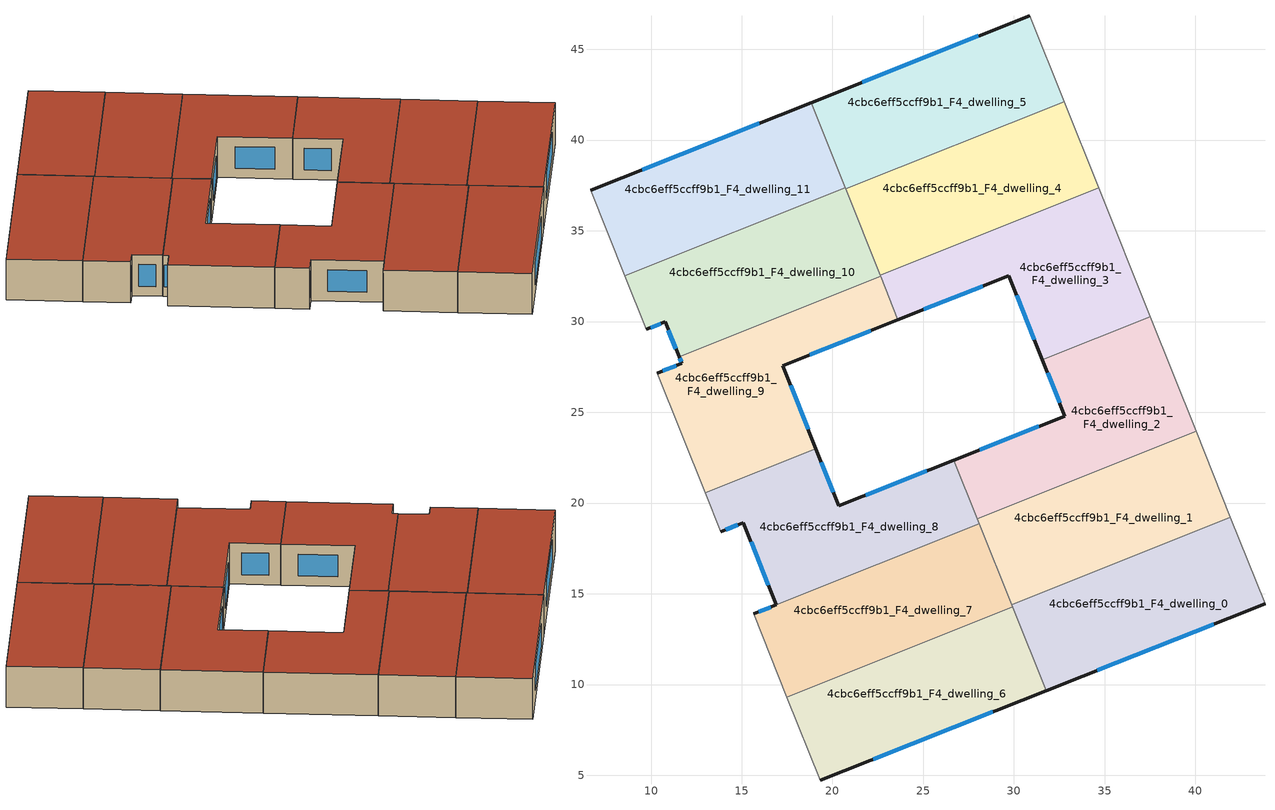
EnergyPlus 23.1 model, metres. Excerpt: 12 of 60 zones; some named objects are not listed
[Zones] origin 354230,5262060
4cbc6eff5ccff9b1_F4_dwelling_0
 floor to 4cbc6eff5ccff9b1_F3_dwelling_0 (EU_floor_Construction): 41.93,19.21 43.83,14.46 31.77,9.66 29.87,14.4 z12
 wall outside (EU_wall_Construction): 31.77,9.66 43.83,14.46 z12:15
 wall to 4cbc6eff5ccff9b1_F4_dwelling_1 (EU_wall_Construction): 41.93,19.21 29.87,14.4 z12:15
 wall adiabatic (EU_wall_Construction): 43.83,14.46 41.93,19.21 z12:15
 wall to 4cbc6eff5ccff9b1_F4_dwelling_6 (EU_wall_Construction): 29.92,14.27 31.77,9.66 z12:15
 wall to 4cbc6eff5ccff9b1_F4_dwelling_7 (EU_wall_Construction): 29.87,14.4 29.92,14.27 z12:15
 window (EU_Window_Construction): 34.6,10.79 41,13.33 z12.7:14.3
 roof outside (EU_roof_Construction): 43.83,14.46 41.93,19.21 29.87,14.4 31.77,9.66 z15
4cbc6eff5ccff9b1_F4_dwelling_1
 floor to 4cbc6eff5ccff9b1_F3_dwelling_1 (EU_floor_Construction): 40.03,23.96 41.93,19.21 29.87,14.4 27.98,19.15 z12
 wall to 4cbc6eff5ccff9b1_F4_dwelling_2 (EU_wall_Construction): 40.03,23.96 27.98,19.15 z12:15
 wall adiabatic (EU_wall_Construction): 41.93,19.21 40.03,23.96 z12:15
 wall to 4cbc6eff5ccff9b1_F4_dwelling_7 (EU_wall_Construction): 28.09,18.87 29.87,14.4 z12:15
 wall to 4cbc6eff5ccff9b1_F4_dwelling_8 (EU_wall_Construction): 27.98,19.15 28.09,18.87 z12:15
 roof outside (EU_roof_Construction): 41.93,19.21 40.03,23.96 27.98,19.15 29.87,14.4 z15
4cbc6eff5ccff9b1_F4_dwelling_10
 floor to 4cbc6eff5ccff9b1_F3_dwelling_10 (EU_floor_Construction): 20.7,37.37 22.65,32.49 11.55,28.06 10.78,29.98 9.73,29.56 8.55,32.52 z12
 wall outside (EU_wall_Construction): 9.73,29.56 10.78,29.98 11.55,28.06 z12:15
 wall to 4cbc6eff5ccff9b1_F4_dwelling_11 (EU_wall_Construction): 20.7,37.37 8.55,32.52 z12:15
 wall to 4cbc6eff5ccff9b1_F4_dwelling_9 (EU_wall_Construction): 11.55,28.06 22.65,32.49 z12:15
 wall adiabatic (EU_wall_Construction): 8.55,32.52 9.73,29.56 z12:15
 wall to 4cbc6eff5ccff9b1_F4_dwelling_4 (EU_wall_Construction): 22.62,32.56 20.72,37.31 z12:15
 wall to 4cbc6eff5ccff9b1_F4_dwelling_5 (EU_wall_Construction): 20.72,37.31 20.7,37.37 z12:15
 wall to 4cbc6eff5ccff9b1_F4_dwelling_3 (EU_wall_Construction): 22.65,32.49 22.62,32.56 z12:15
 window (EU_Window_Construction): 10.96,29.53 11.37,28.51 / 9.98,29.66 10.53,29.88 z12.7:14.3
 roof outside (EU_roof_Construction): 22.65,32.49 20.7,37.37 8.55,32.52 9.73,29.56 10.78,29.98 11.55,28.06 z15
4cbc6eff5ccff9b1_F4_dwelling_11
 floor to 4cbc6eff5ccff9b1_F3_dwelling_11 (EU_floor_Construction): 18.82,42.07 20.7,37.37 8.55,32.52 6.67,37.24 z12
 wall outside (EU_wall_Construction): 18.82,42.07 6.67,37.24 z12:15
 wall adiabatic (EU_wall_Construction): 6.67,37.24 8.55,32.52 z12:15
 wall to 4cbc6eff5ccff9b1_F4_dwelling_5 (EU_wall_Construction): 20.7,37.37 18.82,42.07 z12:15
 window (EU_Window_Construction): 15.97,40.93 9.52,38.37 z12.7:14.3
 roof outside (EU_roof_Construction): 20.7,37.37 18.82,42.07 6.67,37.24 8.55,32.52 z15
4cbc6eff5ccff9b1_F4_dwelling_2
 floor to 4cbc6eff5ccff9b1_F3_dwelling_2 (EU_floor_Construction): 37.5,30.28 40.03,23.96 27.98,19.15 26.69,22.37 32.8,24.8 31.56,27.9 z12
 wall outside (EU_wall_Construction): 31.56,27.9 32.8,24.8 26.69,22.37 z12:15
 wall to 4cbc6eff5ccff9b1_F4_dwelling_3 (EU_wall_Construction): 37.5,30.28 31.56,27.9 z12:15
 wall adiabatic (EU_wall_Construction): 40.03,23.96 37.5,30.28 z12:15
 wall to 4cbc6eff5ccff9b1_F4_dwelling_8 (EU_wall_Construction): 26.69,22.37 27.98,19.15 z12:15
 window (EU_Window_Construction): 31.37,24.23 28.13,22.94 / 31.85,27.17 32.51,25.53 z12.7:14.3
 roof outside (EU_roof_Construction): 40.03,23.96 37.5,30.28 31.56,27.9 32.8,24.8 26.69,22.37 27.98,19.15 z15
4cbc6eff5ccff9b1_F4_dwelling_3
 floor to 4cbc6eff5ccff9b1_F3_dwelling_3 (EU_floor_Construction): 34.67,37.37 37.5,30.28 31.56,27.9 29.71,32.52 23.6,30.1 22.62,32.56 z12
 wall outside (EU_wall_Construction): 23.6,30.1 29.71,32.52 31.56,27.9 z12:15
 wall to 4cbc6eff5ccff9b1_F4_dwelling_4 (EU_wall_Construction): 34.67,37.37 22.62,32.56 z12:15
 wall adiabatic (EU_wall_Construction): 37.5,30.28 34.67,37.37 z12:15
 wall to 4cbc6eff5ccff9b1_F4_dwelling_9 (EU_wall_Construction): 22.65,32.49 23.6,30.1 z12:15
 window (EU_Window_Construction): 30.14,31.44 31.12,28.99 / 25.04,30.67 28.27,31.95 z12.7:14.3
 roof outside (EU_roof_Construction): 37.5,30.28 34.67,37.37 22.62,32.56 23.6,30.1 29.71,32.52 31.56,27.9 z15
4cbc6eff5ccff9b1_F4_dwelling_4
 floor to 4cbc6eff5ccff9b1_F3_dwelling_4 (EU_floor_Construction): 32.77,42.12 34.67,37.37 22.62,32.56 20.72,37.31 z12
 wall to 4cbc6eff5ccff9b1_F4_dwelling_5 (EU_wall_Construction): 32.77,42.12 20.72,37.31 z12:15
 wall adiabatic (EU_wall_Construction): 34.67,37.37 32.77,42.12 z12:15
 roof outside (EU_roof_Construction): 34.67,37.37 32.77,42.12 20.72,37.31 22.62,32.56 z15
4cbc6eff5ccff9b1_F4_dwelling_5
 floor to 4cbc6eff5ccff9b1_F3_dwelling_5 (EU_floor_Construction): 30.87,46.86 32.77,42.12 20.72,37.31 18.82,42.07 z12
 wall outside (EU_wall_Construction): 30.87,46.86 18.82,42.07 z12:15
 wall adiabatic (EU_wall_Construction): 32.77,42.12 30.87,46.86 z12:15
 window (EU_Window_Construction): 28.04,45.74 21.65,43.2 z12.7:14.3
 roof outside (EU_roof_Construction): 32.77,42.12 30.87,46.86 18.82,42.07 20.72,37.31 z15
4cbc6eff5ccff9b1_F4_dwelling_6
 floor to 4cbc6eff5ccff9b1_F3_dwelling_6 (EU_floor_Construction): 29.92,14.27 31.77,9.66 19.32,4.72 17.48,9.3 z12
 wall outside (EU_wall_Construction): 19.32,4.72 31.77,9.66 z12:15
 wall adiabatic (EU_wall_Construction): 17.48,9.3 19.32,4.72 z12:15
 wall to 4cbc6eff5ccff9b1_F4_dwelling_7 (EU_wall_Construction): 29.92,14.27 17.48,9.3 z12:15
 window (EU_Window_Construction): 22.24,5.88 28.84,8.5 z12.7:14.3
 roof outside (EU_roof_Construction): 31.77,9.66 29.92,14.27 17.48,9.3 19.32,4.72 z15
4cbc6eff5ccff9b1_F4_dwelling_7
 floor to 4cbc6eff5ccff9b1_F3_dwelling_7 (EU_floor_Construction): 28.09,18.87 29.92,14.27 17.48,9.3 15.65,13.89 16.9,14.38 16.89,14.4 z12
 wall outside (EU_wall_Construction): 16.89,14.4 16.9,14.38 15.65,13.89 z12:15
 wall to 4cbc6eff5ccff9b1_F4_dwelling_8 (EU_wall_Construction): 28.09,18.87 16.89,14.4 z12:15
 wall adiabatic (EU_wall_Construction): 15.65,13.89 17.48,9.3 z12:15
 window (EU_Window_Construction): 16.6,14.27 15.94,14.01 z12.7:14.3
 roof outside (EU_roof_Construction): 29.92,14.27 28.09,18.87 16.89,14.4 16.9,14.38 15.65,13.89 17.48,9.3 z15
4cbc6eff5ccff9b1_F4_dwelling_8
 floor to 4cbc6eff5ccff9b1_F3_dwelling_8 (EU_floor_Construction): 26.69,22.37 28.09,18.87 16.89,14.4 15.09,18.92 13.83,18.42 12.98,20.56 19.09,23 20.35,19.85 z12
 wall outside (EU_wall_Construction): 26.69,22.37 20.35,19.85 19.09,23 / 13.83,18.42 15.09,18.92 16.89,14.4 z12:15
 wall to 4cbc6eff5ccff9b1_F4_dwelling_9 (EU_wall_Construction): 19.09,23 12.98,20.56 z12:15
 wall adiabatic (EU_wall_Construction): 12.98,20.56 13.83,18.42 z12:15
 window (EU_Window_Construction): 20.05,20.59 19.38,22.26 / 25.2,21.78 21.84,20.44 / 15.51,17.86 16.47,15.46 / 14.13,18.54 14.79,18.8 z12.7:14.3
 roof outside (EU_roof_Construction): 28.09,18.87 26.69,22.37 20.35,19.85 19.09,23 12.98,20.56 13.83,18.42 15.09,18.92 16.89,14.4 z15
4cbc6eff5ccff9b1_F4_dwelling_9
 floor to 4cbc6eff5ccff9b1_F3_dwelling_9 (EU_floor_Construction): 22.65,32.49 23.6,30.1 17.26,27.58 19.09,23 12.98,20.56 10.34,27.16 11.7,27.69 11.55,28.06 z12
 wall outside (EU_wall_Construction): 19.09,23 17.26,27.58 23.6,30.1 / 11.55,28.06 11.7,27.69 10.34,27.16 z12:15
 wall adiabatic (EU_wall_Construction): 10.34,27.16 12.98,20.56 z12:15
 window (EU_Window_Construction): 18.75,28.17 22.12,29.5 / 18.66,24.07 17.69,26.5 / 11.38,27.57 10.66,27.28 / 11.58,27.97 11.66,27.78 z12.7:14.3
 roof outside (EU_roof_Construction): 19.09,23 17.26,27.58 23.6,30.1 22.65,32.49 11.55,28.06 11.7,27.69 10.34,27.16 12.98,20.56 z15
[Building]
EU S2 Campaign: North Axis=0; Terrain=City; Solar Distribution=FullExterior
[Site:Location]
Budapest.Ferenc.Liszt.Intl.AP: Latitude=47.437; Longitude=19.256; Time Zone=1; Elevation=185
[SizingPeriod:WeatherFileDays]
AnnualSizingPeriod: Begin Month=1; Begin Day of Month=1; End Month=12; End Day of Month=31; Day of Week for Start Day=Monday; Use Weather File Daylight Saving Period=No; Use Weather File Rain and Snow Indicators=No
[MATERIAL]
EU_InternalMass_Material: Roughness=MediumRough; Thickness=0.1; Conductivity=1; Density=1800; Specific Heat=900; Thermal Absorptance=0.9; Solar Absorptance=0.7; Visible Absorptance=0.7
[MATERIAL:NOMASS] Roughness=MediumRough; Thermal Absorptance=0.9; Solar Absorptance=0.7; Visible Absorptance=0.7
Name | Thermal Resistance
EU_wall_NoMass | 0.832559
EU_roof_NoMass | 1.39638
EU_floor_NoMass | 0.872794
[WINDOWMATERIAL:SIMPLEGLAZINGSYSTEM]
EU_Window_SimpleGlazing: UFactor=2.79869; Solar Heat Gain Coefficient=0.75; Visible Transmittance=0.75
[CONSTRUCTION]
EU_wall_Construction: EU_wall_NoMass
EU_roof_Construction: EU_roof_NoMass
EU_floor_Construction: EU_floor_NoMass
EU_Window_Construction: EU_Window_SimpleGlazing
EU_InternalMass_Construction: EU_InternalMass_Material
[ZONE] Type=1; Multiplier=1; Ceiling Height=autocalculate; Floor Area=autocalculate; Part of Total Floor Area=Yes
Name | Volume
4cbc6eff5ccff9b1_F4_dwelling_0 | 199.07
4cbc6eff5ccff9b1_F4_dwelling_1 | 199.057
4cbc6eff5ccff9b1_F4_dwelling_10 | 199.024
4cbc6eff5ccff9b1_F4_dwelling_11 | 199.05
4cbc6eff5ccff9b1_F4_dwelling_2 | 199.025
4cbc6eff5ccff9b1_F4_dwelling_3; 4cbc6eff5ccff9b1_F4_dwelling_6; 4cbc6eff5ccff9b1_F4_dwelling_8 | 199.055
4cbc6eff5ccff9b1_F4_dwelling_4 | 199.066
4cbc6eff5ccff9b1_F4_dwelling_5 | 199.029
4cbc6eff5ccff9b1_F4_dwelling_7 | 199.052
4cbc6eff5ccff9b1_F4_dwelling_9 | 199.059
[INTERNALMASS] Construction=EU_InternalMass_Construction
Name | Zone or ZoneList | Surface Area
4cbc6eff5ccff9b1_F4_dwelling_0_EU_InternalMass | 4cbc6eff5ccff9b1_F4_dwelling_0 | 66.3566
4cbc6eff5ccff9b1_F4_dwelling_1_EU_InternalMass | 4cbc6eff5ccff9b1_F4_dwelling_1 | 66.3525
4cbc6eff5ccff9b1_F4_dwelling_2_EU_InternalMass | 4cbc6eff5ccff9b1_F4_dwelling_2 | 66.3417
4cbc6eff5ccff9b1_F4_dwelling_3_EU_InternalMass | 4cbc6eff5ccff9b1_F4_dwelling_3 | 66.3515
4cbc6eff5ccff9b1_F4_dwelling_4_EU_InternalMass | 4cbc6eff5ccff9b1_F4_dwelling_4 | 66.3552
4cbc6eff5ccff9b1_F4_dwelling_5_EU_InternalMass | 4cbc6eff5ccff9b1_F4_dwelling_5 | 66.3429
4cbc6eff5ccff9b1_F4_dwelling_6_EU_InternalMass | 4cbc6eff5ccff9b1_F4_dwelling_6 | 66.3516
4cbc6eff5ccff9b1_F4_dwelling_7_EU_InternalMass | 4cbc6eff5ccff9b1_F4_dwelling_7 | 66.3505
4cbc6eff5ccff9b1_F4_dwelling_8_EU_InternalMass | 4cbc6eff5ccff9b1_F4_dwelling_8 | 66.3513
4cbc6eff5ccff9b1_F4_dwelling_9_EU_InternalMass | 4cbc6eff5ccff9b1_F4_dwelling_9 | 66.3529
4cbc6eff5ccff9b1_F4_dwelling_10_EU_InternalMass | 4cbc6eff5ccff9b1_F4_dwelling_10 | 66.3412
4cbc6eff5ccff9b1_F4_dwelling_11_EU_InternalMass | 4cbc6eff5ccff9b1_F4_dwelling_11 | 66.3499
[OTHEREQUIPMENT] Fuel Type=Electricity; Design Level Calculation Method=Watts/Area; Power per Zone Floor Area=1; Fraction Latent=0; Fraction Radiant=0; Fraction Lost=0; Carbon Dioxide Generation Rate=0; EndUse Subcategory=EU_Step8_InternalGains
Name | Zone or ZoneList or Space or SpaceList | Schedule
EU_Step8_InternalGain_4cbc6eff5ccff9b1_F4_dwelling_0_f000 | 4cbc6eff5ccff9b1_F4_dwelling_0 | EU_Step8_GainSchedule_4cbc6eff5ccff9b1_F4_dwelling_0_f000
EU_Step8_InternalGain_4cbc6eff5ccff9b1_F4_dwelling_1_f000 | 4cbc6eff5ccff9b1_F4_dwelling_1 | EU_Step8_GainSchedule_4cbc6eff5ccff9b1_F4_dwelling_1_f000
EU_Step8_InternalGain_4cbc6eff5ccff9b1_F4_dwelling_2_f000 | 4cbc6eff5ccff9b1_F4_dwelling_2 | EU_Step8_GainSchedule_4cbc6eff5ccff9b1_F4_dwelling_2_f000
EU_Step8_InternalGain_4cbc6eff5ccff9b1_F4_dwelling_3_f000 | 4cbc6eff5ccff9b1_F4_dwelling_3 | EU_Step8_GainSchedule_4cbc6eff5ccff9b1_F4_dwelling_3_f000
EU_Step8_InternalGain_4cbc6eff5ccff9b1_F4_dwelling_4_f000 | 4cbc6eff5ccff9b1_F4_dwelling_4 | EU_Step8_GainSchedule_4cbc6eff5ccff9b1_F4_dwelling_4_f000
EU_Step8_InternalGain_4cbc6eff5ccff9b1_F4_dwelling_5_f000 | 4cbc6eff5ccff9b1_F4_dwelling_5 | EU_Step8_GainSchedule_4cbc6eff5ccff9b1_F4_dwelling_5_f000
EU_Step8_InternalGain_4cbc6eff5ccff9b1_F4_dwelling_6_f000 | 4cbc6eff5ccff9b1_F4_dwelling_6 | EU_Step8_GainSchedule_4cbc6eff5ccff9b1_F4_dwelling_6_f000
EU_Step8_InternalGain_4cbc6eff5ccff9b1_F4_dwelling_7_f000 | 4cbc6eff5ccff9b1_F4_dwelling_7 | EU_Step8_GainSchedule_4cbc6eff5ccff9b1_F4_dwelling_7_f000
EU_Step8_InternalGain_4cbc6eff5ccff9b1_F4_dwelling_8_f000 | 4cbc6eff5ccff9b1_F4_dwelling_8 | EU_Step8_GainSchedule_4cbc6eff5ccff9b1_F4_dwelling_8_f000
EU_Step8_InternalGain_4cbc6eff5ccff9b1_F4_dwelling_9_f000 | 4cbc6eff5ccff9b1_F4_dwelling_9 | EU_Step8_GainSchedule_4cbc6eff5ccff9b1_F4_dwelling_9_f000
EU_Step8_InternalGain_4cbc6eff5ccff9b1_F4_dwelling_10_f000 | 4cbc6eff5ccff9b1_F4_dwelling_10 | EU_Step8_GainSchedule_4cbc6eff5ccff9b1_F4_dwelling_10_f000
EU_Step8_InternalGain_4cbc6eff5ccff9b1_F4_dwelling_11_f000 | 4cbc6eff5ccff9b1_F4_dwelling_11 | EU_Step8_GainSchedule_4cbc6eff5ccff9b1_F4_dwelling_11_f000
[ZONEVENTILATION:DESIGNFLOWRATE] Schedule=EU_AlwaysOn; Design Flow Rate Calculation Method=AirChanges/Hour; Air Changes per Hour=0.475469; Ventilation Type=Natural; Fan Pressure Rise=0; Fan Total Efficiency=1; Constant Term Coefficient=1; Temperature Term Coefficient=0; Velocity Term Coefficient=0; Velocity Squared Term Coefficient=0; Minimum Indoor Temperature=-100; Maximum Indoor Temperature=100; Delta Temperature=-100; Minimum Outdoor Temperature=-100; Maximum Outdoor Temperature=100; Maximum Wind Speed=40
Name | Zone or ZoneList or Space or SpaceList
EU_ConstantAir_4cbc6eff5ccff9b1_F4_dwelling_0 | 4cbc6eff5ccff9b1_F4_dwelling_0
EU_ConstantAir_4cbc6eff5ccff9b1_F4_dwelling_1 | 4cbc6eff5ccff9b1_F4_dwelling_1
EU_ConstantAir_4cbc6eff5ccff9b1_F4_dwelling_2 | 4cbc6eff5ccff9b1_F4_dwelling_2
EU_ConstantAir_4cbc6eff5ccff9b1_F4_dwelling_3 | 4cbc6eff5ccff9b1_F4_dwelling_3
EU_ConstantAir_4cbc6eff5ccff9b1_F4_dwelling_4 | 4cbc6eff5ccff9b1_F4_dwelling_4
EU_ConstantAir_4cbc6eff5ccff9b1_F4_dwelling_5 | 4cbc6eff5ccff9b1_F4_dwelling_5
EU_ConstantAir_4cbc6eff5ccff9b1_F4_dwelling_6 | 4cbc6eff5ccff9b1_F4_dwelling_6
EU_ConstantAir_4cbc6eff5ccff9b1_F4_dwelling_7 | 4cbc6eff5ccff9b1_F4_dwelling_7
EU_ConstantAir_4cbc6eff5ccff9b1_F4_dwelling_8 | 4cbc6eff5ccff9b1_F4_dwelling_8
EU_ConstantAir_4cbc6eff5ccff9b1_F4_dwelling_9 | 4cbc6eff5ccff9b1_F4_dwelling_9
EU_ConstantAir_4cbc6eff5ccff9b1_F4_dwelling_10 | 4cbc6eff5ccff9b1_F4_dwelling_10
EU_ConstantAir_4cbc6eff5ccff9b1_F4_dwelling_11 | 4cbc6eff5ccff9b1_F4_dwelling_11
[HVACTEMPLATE:ZONE:IDEALLOADSAIRSYSTEM] System Availability Schedule=EU_AlwaysOn; Maximum Heating Supply Air Temperature=50; Minimum Cooling Supply Air Temperature=13; Maximum Heating Supply Air Humidity Ratio=0.0156; Minimum Cooling Supply Air Humidity Ratio=0.0077; Heating Limit=NoLimit; Cooling Limit=NoLimit; Heating Availability Schedule=EU_AlwaysOn; Cooling Availability Schedule=EU_CoolingOff; Dehumidification Control Type=ConstantSensibleHeatRatio; Cooling Sensible Heat Ratio=0.7; Dehumidification Setpoint=60; Humidification Control Type=None; Humidification Setpoint=30; Outdoor Air Method=None; Outdoor Air Flow Rate per Person=0.00944; Outdoor Air Flow Rate per Zone Floor Area=0; Outdoor Air Flow Rate per Zone=0; Demand Controlled Ventilation Type=None; Outdoor Air Economizer Type=NoEconomizer; Heat Recovery Type=None; Sensible Heat Recovery Effectiveness=0.7; Latent Heat Recovery Effectiveness=0.65
Name | Template Thermostat
4cbc6eff5ccff9b1_F4_dwelling_0 | EU_HeatOnly_4cbc6eff5ccff9b1_F4_dwelling_0
4cbc6eff5ccff9b1_F4_dwelling_1 | EU_HeatOnly_4cbc6eff5ccff9b1_F4_dwelling_1
4cbc6eff5ccff9b1_F4_dwelling_2 | EU_HeatOnly_4cbc6eff5ccff9b1_F4_dwelling_2
4cbc6eff5ccff9b1_F4_dwelling_3 | EU_HeatOnly_4cbc6eff5ccff9b1_F4_dwelling_3
4cbc6eff5ccff9b1_F4_dwelling_4 | EU_HeatOnly_4cbc6eff5ccff9b1_F4_dwelling_4
4cbc6eff5ccff9b1_F4_dwelling_5 | EU_HeatOnly_4cbc6eff5ccff9b1_F4_dwelling_5
4cbc6eff5ccff9b1_F4_dwelling_6 | EU_HeatOnly_4cbc6eff5ccff9b1_F4_dwelling_6
4cbc6eff5ccff9b1_F4_dwelling_7 | EU_HeatOnly_4cbc6eff5ccff9b1_F4_dwelling_7
4cbc6eff5ccff9b1_F4_dwelling_8 | EU_HeatOnly_4cbc6eff5ccff9b1_F4_dwelling_8
4cbc6eff5ccff9b1_F4_dwelling_9 | EU_HeatOnly_4cbc6eff5ccff9b1_F4_dwelling_9
4cbc6eff5ccff9b1_F4_dwelling_10 | EU_HeatOnly_4cbc6eff5ccff9b1_F4_dwelling_10
4cbc6eff5ccff9b1_F4_dwelling_11 | EU_HeatOnly_4cbc6eff5ccff9b1_F4_dwelling_11
[SIZING:ZONE] Zone Cooling Design Supply Air Temperature Input Method=SupplyAirTemperature; Zone Cooling Design Supply Air Temperature=13; Zone Heating Design Supply Air Temperature Input Method=SupplyAirTemperature; Zone Heating Design Supply Air Temperature=50; Zone Cooling Design Supply Air Humidity Ratio=0.008; Zone Heating Design Supply Air Humidity Ratio=0.008; Cooling Design Air Flow Method=DesignDay; Cooling Design Air Flow Rate=0; Cooling Minimum Air Flow per Zone Floor Area=0.000762; Cooling Minimum Air Flow=0; Cooling Minimum Air Flow Fraction=0.2; Heating Design Air Flow Method=DesignDay; Heating Design Air Flow Rate=0; Heating Maximum Air Flow per Zone Floor Area=0.002032; Heating Maximum Air Flow=0.141576; Heating Maximum Air Flow Fraction=0.3; Account for Dedicated Outdoor Air System=No; Dedicated Outdoor Air System Control Strategy=NeutralSupplyAir; Dedicated Outdoor Air Low Setpoint Temperature for Design=autosize; Dedicated Outdoor Air High Setpoint Temperature for Design=autosize; Zone Load Sizing Method=Sensible Load Only No Latent Load; Zone Latent Cooling Design Supply Air Humidity Ratio Input Method=HumidityRatioDifference; Zone Cooling Design Supply Air Humidity Ratio Difference=0.005; Zone Latent Heating Design Supply Air Humidity Ratio Input Method=HumidityRatioDifference; Zone Humidification Design Supply Air Humidity Ratio Difference=0.005
4cbc6eff5ccff9b1_F4_dwelling_0; 4cbc6eff5ccff9b1_F4_dwelling_1; 4cbc6eff5ccff9b1_F4_dwelling_2; 4cbc6eff5ccff9b1_F4_dwelling_3; 4cbc6eff5ccff9b1_F4_dwelling_4; 4cbc6eff5ccff9b1_F4_dwelling_5; 4cbc6eff5ccff9b1_F4_dwelling_6; 4cbc6eff5ccff9b1_F4_dwelling_7; 4cbc6eff5ccff9b1_F4_dwelling_8; 4cbc6eff5ccff9b1_F4_dwelling_9; 4cbc6eff5ccff9b1_F4_dwelling_10; 4cbc6eff5ccff9b1_F4_dwelling_11
[SCHEDULE:CONSTANT]
Name | Hourly Value
EU_AlwaysOn | 1
EU_CoolingOff | 0
[SCHEDULE:FILE] Column Number=1; Rows to Skip at Top=0; Number of Hours of Data=8760; Column Separator=Comma; Interpolate to Timestep=No; Minutes per Item=60; Adjust Schedule for Daylight Savings=Yes
Name | File
EU_Step8_GainSchedule_4cbc6eff5ccff9b1_F4_dwelling_0_f000 | ../../schedules/4cbc6eff5ccff9b1/4cbc6eff5ccff9b1_F4_dwelling_0_f000_gain.csv
EU_Step8_GainSchedule_4cbc6eff5ccff9b1_F4_dwelling_1_f000 | ../../schedules/4cbc6eff5ccff9b1/4cbc6eff5ccff9b1_F4_dwelling_1_f000_gain.csv
EU_Step8_GainSchedule_4cbc6eff5ccff9b1_F4_dwelling_2_f000 | ../../schedules/4cbc6eff5ccff9b1/4cbc6eff5ccff9b1_F4_dwelling_2_f000_gain.csv
EU_Step8_GainSchedule_4cbc6eff5ccff9b1_F4_dwelling_3_f000 | ../../schedules/4cbc6eff5ccff9b1/4cbc6eff5ccff9b1_F4_dwelling_3_f000_gain.csv
EU_Step8_GainSchedule_4cbc6eff5ccff9b1_F4_dwelling_4_f000 | ../../schedules/4cbc6eff5ccff9b1/4cbc6eff5ccff9b1_F4_dwelling_4_f000_gain.csv
EU_Step8_GainSchedule_4cbc6eff5ccff9b1_F4_dwelling_5_f000 | ../../schedules/4cbc6eff5ccff9b1/4cbc6eff5ccff9b1_F4_dwelling_5_f000_gain.csv
EU_Step8_GainSchedule_4cbc6eff5ccff9b1_F4_dwelling_6_f000 | ../../schedules/4cbc6eff5ccff9b1/4cbc6eff5ccff9b1_F4_dwelling_6_f000_gain.csv
EU_Step8_GainSchedule_4cbc6eff5ccff9b1_F4_dwelling_7_f000 | ../../schedules/4cbc6eff5ccff9b1/4cbc6eff5ccff9b1_F4_dwelling_7_f000_gain.csv
EU_Step8_GainSchedule_4cbc6eff5ccff9b1_F4_dwelling_8_f000 | ../../schedules/4cbc6eff5ccff9b1/4cbc6eff5ccff9b1_F4_dwelling_8_f000_gain.csv
EU_Step8_GainSchedule_4cbc6eff5ccff9b1_F4_dwelling_9_f000 | ../../schedules/4cbc6eff5ccff9b1/4cbc6eff5ccff9b1_F4_dwelling_9_f000_gain.csv
EU_Step8_GainSchedule_4cbc6eff5ccff9b1_F4_dwelling_10_f000 | ../../schedules/4cbc6eff5ccff9b1/4cbc6eff5ccff9b1_F4_dwelling_10_f000_gain.csv
EU_Step8_GainSchedule_4cbc6eff5ccff9b1_F4_dwelling_11_f000 | ../../schedules/4cbc6eff5ccff9b1/4cbc6eff5ccff9b1_F4_dwelling_11_f000_gain.csv
